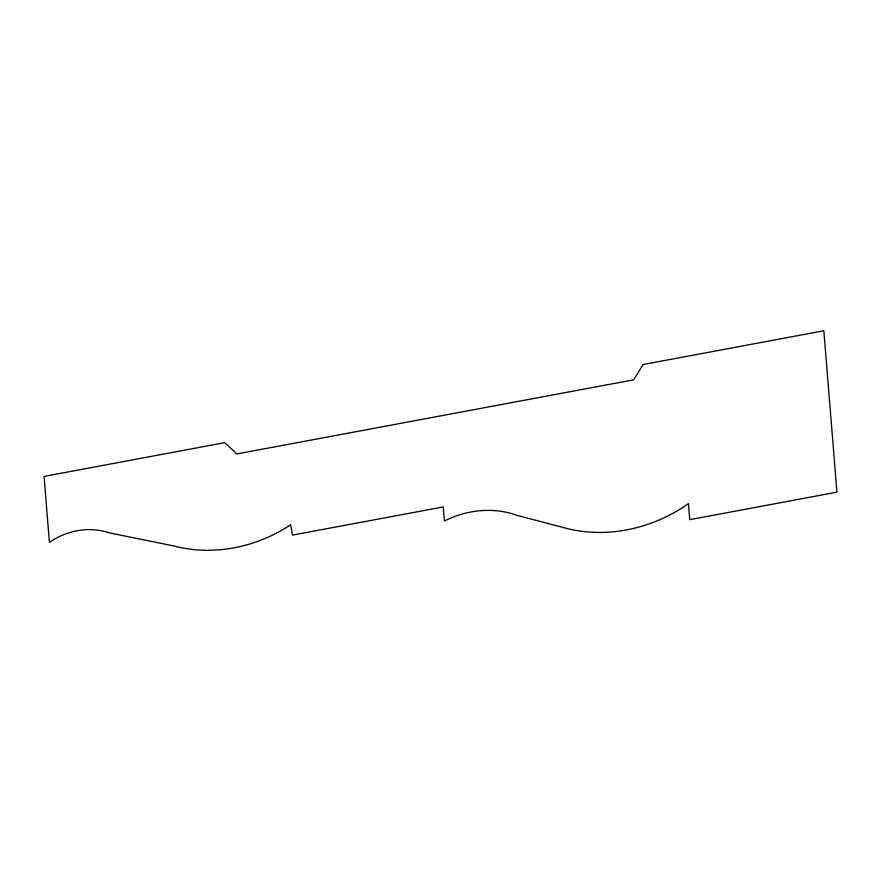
<?xml version="1.0" encoding="UTF-8"?>
<svg xmlns="http://www.w3.org/2000/svg" width="881" height="881" viewBox="0 0 881 881"><rect width="100%" height="100%" fill="white"/><g stroke="black" fill="none" stroke-linecap="round" stroke-linejoin="round"><path stroke-width="1.32" d="M643.207 364.503L633.571 379.854L236.89 453.935L224.677 442.68L44.05 476.412L49.413 542.377A61.868 52.53 -27.4 0 1 109.112 532.807L174.229 546.055A132.337 112.35 -27.4 0 0 290.697 524.757L292.525 535.086L443.231 506.938L444.376 521.012A86.162 73.145 -27.4 0 1 516.905 515.341L568.454 528.864A135.256 114.827 -27.4 0 0 688.446 503.613L689.757 519.658L836.95 492.16L823.834 330.771L643.207 364.503"/></g></svg>
